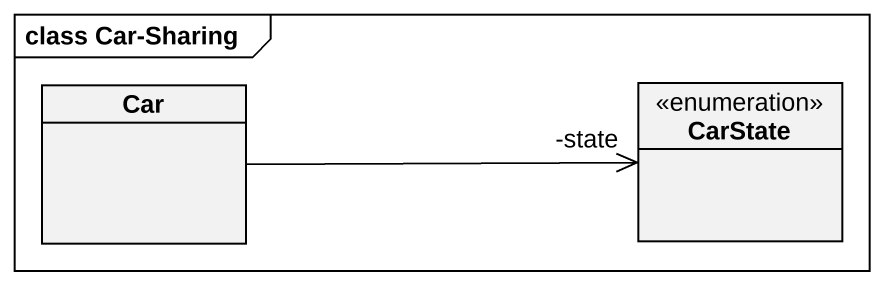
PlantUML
@startuml
mainframe class Car-Sharing
hide circle
hide empty members
class Car
enum CarState
Car -right-> "-state" CarState
@enduml
